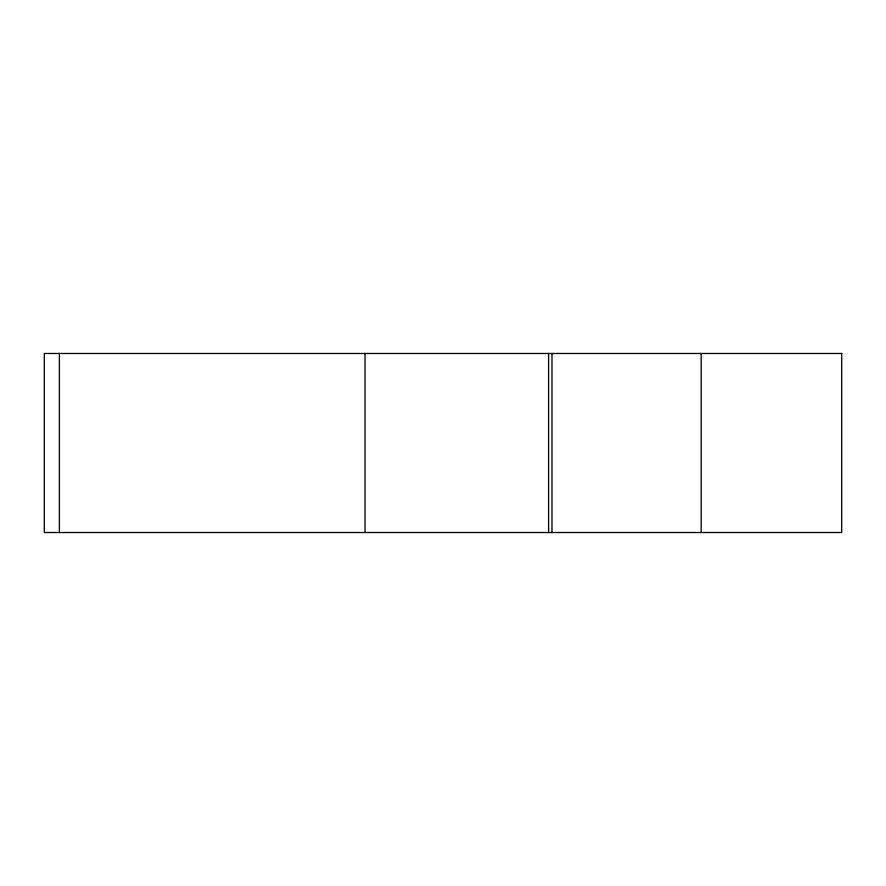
<?xml version="1.0" encoding="UTF-8"?>
<svg xmlns="http://www.w3.org/2000/svg" width="886" height="886" viewBox="0 0 886 886"><rect width="100%" height="100%" fill="white"/><g stroke="black" fill="none" stroke-linecap="round" stroke-linejoin="round"><path stroke-width="1.33" d="M701.169 353.481L701.169 532.519M551.978 353.481L551.978 532.519M548.6 353.481L548.6 532.519M365.032 353.481L365.032 532.519M59.395 353.481L59.395 532.519M841.7 353.481L44.3 353.481L44.3 532.519L841.7 532.519L841.7 353.481"/></g></svg>
